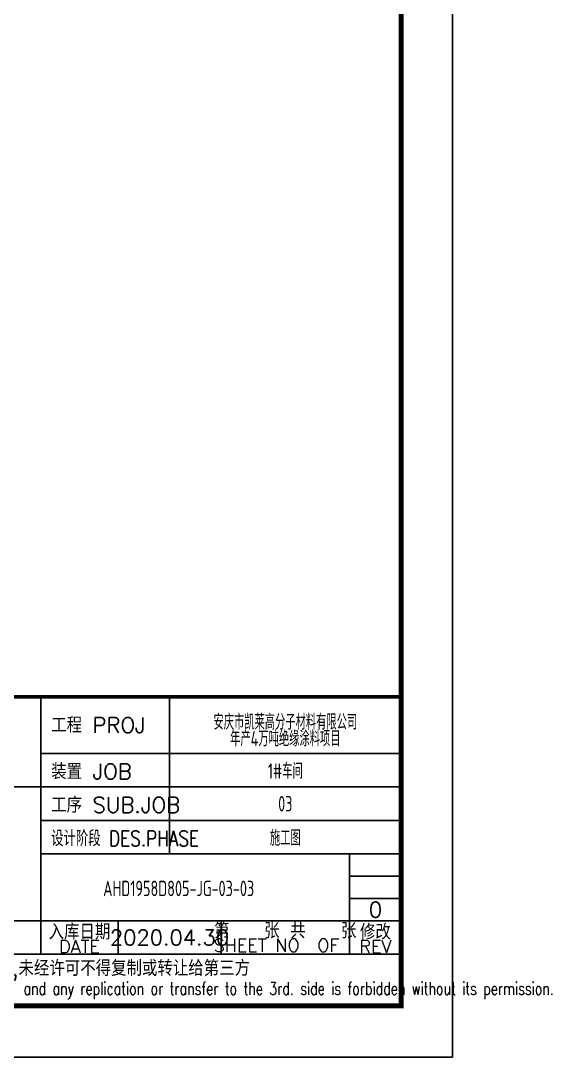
# Model space of a CAD drawing. Header units: millimetres. Extents: x 866309 to 879639, y 39442 to 44891.
# Drawn here: x 869211.1 to 869314.4, y 39446.9 to 39648.2 of the extents above; entities that cross this region are included whole.
import ezdxf
from ezdxf.enums import TextEntityAlignment as Align

# ---------------------------------------------------------------- set-up
doc = ezdxf.new("R2010")
doc.units = ezdxf.units.MM
doc.header["$LTSCALE"] = 1000
doc.header["$MEASUREMENT"] = 0
doc.layers.add('AXIS', color=3, linetype='Continuous')
doc.styles.add('ECEC_TQ', font='txt_l.shx', dxfattribs={"bigfont": 'hztxt_l.shx'})
doc.styles.add('TSSD_REIN', font='tssdeng.shx', dxfattribs={"width": 0.7, "bigfont": 'tssdchn.shx'})

msp = doc.modelspace()

# ---------------------------------------------------------------- linework, layer by layer
at = {"color": 0}
msp.add_line((869295.005, 40040.931), (869295.005, 39446.931), dxfattribs=at)
for p, q in [((869215.005, 39466.931), (869215.005, 39516.931)), ((869240.005, 39486.431), (869240.005, 39516.931)), ((869285.005, 39456.931), (869285.005, 39516.931)), ((869215.005, 39505.931), (869285.005, 39505.931)), ((869105.005, 39499.431), (869215.005, 39499.431)), ((869215.005, 39499.431), (869285.005, 39499.431)), ((869215.005, 39492.931), (869285.005, 39492.931)), ((869215.005, 39486.431), (869285.005, 39486.431)), ((869275.005, 39466.931), (869275.005, 39486.431)), ((869275.005, 39482.098), (869285.005, 39482.098)), ((869275.005, 39477.764), (869285.005, 39477.764)), ((869160.005, 39473.431), (869285.005, 39473.431)), ((869230.005, 39466.931), (869230.005, 39473.431)), ((869250.005, 39466.931), (869250.005, 39473.431)), ((869105.005, 39466.931), (869285.005, 39466.931)), ((869105.005, 39456.931), (869285.005, 39456.931)), ((869295.005, 39446.931), (868454.005, 39446.931))]:
    msp.add_line(p, q)
at = {"color": 0, "const_width": 1}
msp.add_lwpolyline([(869285.005, 39456.931), (868479.005, 39456.931), (868479.005, 40030.931), (869285.005, 40030.931)], close=True, dxfattribs=at)
at = {"const_width": 0.7}
msp.add_lwpolyline([(869285.005, 39516.931), (869105.005, 39516.931)], dxfattribs=at)

# ---------------------------------------------------------------- texts
at = {"style": 'ECEC_TQ'}
for s, p in [('工程 PROJ', (869217.005, 39509.931)), ('装置 JOB', (869217.005, 39500.931)), ('工序 SUB.JOB', (869217.005, 39494.431))]:
    msp.add_text(s, height=3, dxfattribs=at).set_placement(p)
at = {"style": 'ECEC_TQ', "width": 0.8}
msp.add_text('设计阶段 DES.PHASE', height=3, dxfattribs=at).set_placement((869217.005, 39487.931))
at = {"style": 'ECEC_TQ'}
for s, height, p in [('入库日期', 3, (869222.505, 39471.431)), ('第   张 共   张', 3, (869262.505, 39471.681)), ('修改', 3, (869280.005, 39471.431)), ('DATE', 2.5, (869222.505, 39468.431)), ('SHEET NO  OF  ', 2.5, (869262.505, 39468.681)), ('REV', 2.5, (869280.005, 39468.431)), ('本文件专有权属安徽华东化工医药工程有限责任公司所有,未经许可不得复制或转让给第三方', 3, (869195.005, 39463.931))]:
    msp.add_text(s, height=height, dxfattribs=at).set_placement(p, align=Align.MIDDLE)
at = {"style": 'ECEC_TQ', "width": 0.72}
msp.add_text('The proprietary right of this document belongs to Anhui Huadong Chemical And Medical Engineering  Co.,Ltd.  and any replication or transfer to the 3rd. side is forbidden without its permission. ', height=2.5, dxfattribs=at).set_placement((869195.005, 39459.931), align=Align.MIDDLE)
at = {"style": 'ECEC_TQ'}
for tag, text, p in [('0', '0', (869280.005, 39475.598)), ('2020.04.30', ' ', (869240.005, 39470.181))]:
    msp.add_attdef(tag, text=text, height=3, dxfattribs=at).set_placement(p, align=Align.MIDDLE)
at = {"layer": 'AXIS', "style": 'TSSD_REIN', "width": 0.7}
for s, p in [('安庆市凯莱高分子材料有限公司', (869262.505, 39512.207)), ('年产4万吨绝缘涂料项目', (869262.505, 39508.977)), ('1#车间', (869262.505, 39502.681)), ('03', (869262.505, 39496.181)), ('施工图', (869262.505, 39489.681)), ('AHD1958D805-JG-03-03', (869241.783, 39479.724))]:
    msp.add_text(s, height=3, dxfattribs=at).set_placement(p, align=Align.MIDDLE)

doc.saveas('drawing.dxf')
